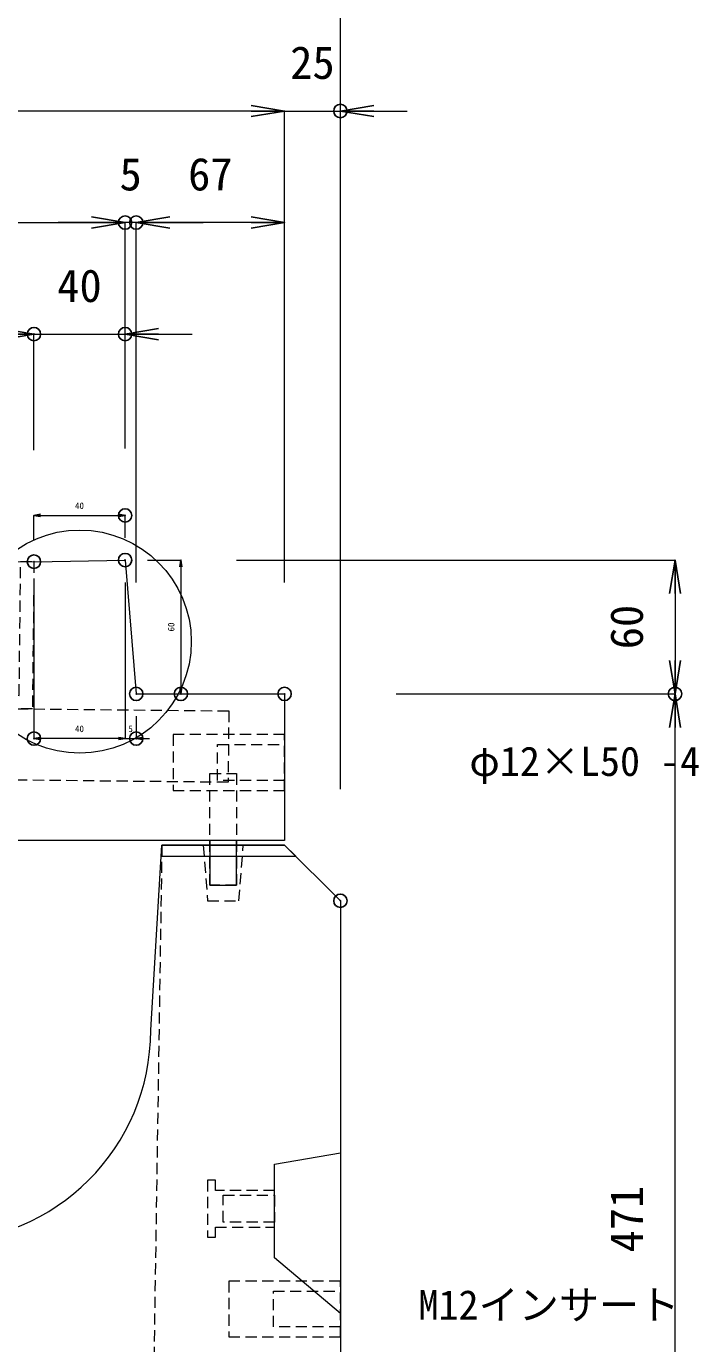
# Model space of a CAD drawing. Units: millimetres, scale not verified. Extents: x -1945 to 4989, y -1420 to 1420.
# Drawn here: x -1152 to -851, y -409 to 181 of the extents above; entities that cross this region are included whole.
import ezdxf
from ezdxf.enums import TextEntityAlignment as Align

# ---------------------------------------------------------------- set-up
doc = ezdxf.new("R2010")
doc.units = ezdxf.units.MM
doc.header["$LTSCALE"] = 10
doc.header["$PDMODE"] = 32
doc.header["$PDSIZE"] = 6
doc.linetypes.add('USER1', pattern=[0.75, 0.5, -0.25])
doc.layers.add('0-0_0', color=7, linetype='Continuous')
doc.layers.add('0-2_DEFPOINTS', color=7, linetype='Continuous')
for name, color, linetype, lineweight in [('0-3_KIJUN', 7, 'USER1', 18), ('0-5_SUNPO_S10', 3, 'Continuous', 18), ('0-6_SUNPO_S2', 3, 'Continuous', 18)]:
    doc.layers.add(name, color=color, linetype=linetype, lineweight=lineweight)
doc.styles.add('ＭＳ ゴシック', font='')
doc.styles.get('ＭＳ ゴシック').set_extended_font_data('MS Gothic')

# ---------------------------------------------------------------- blocks, each defined once
blk = doc.blocks.new('_OPEN')
at = {"layer": '0-0_0'}
blk.add_line((0, 0), (-1, 0), dxfattribs=at)
blk.add_lwpolyline([(-1, 0.1667), (0, 0), (-1, -0.1667)], dxfattribs=at)
blk = doc.blocks.new('D22')
at = {"layer": '0-2_DEFPOINTS'}
for p in [(796, 1463.11), (796, 1361.12), (598.34, 1297.12)]:
    blk.add_point(p, dxfattribs=at)
at = {"layer": '0-5_SUNPO_S10'}
for p, q in [((598.34, 1347.12), (598.34, 1463.11)), ((613.34, 1463.11), (781, 1463.11)), ((796, 1411.12), (796, 1463.11))]:
    blk.add_line(p, q, dxfattribs=at)
at = {"layer": '0-5_SUNPO_S10', "xscale": 15, "yscale": 15, "rotation": 180}
blk.add_blockref('_OPEN', (598.34, 1463.11), dxfattribs=at)
at = {"layer": '0-5_SUNPO_S10', "xscale": 15, "yscale": 15}
blk.add_blockref('_OPEN', (796, 1463.11), dxfattribs=at)
at = {"layer": '0-5_SUNPO_S10', "color": 7, "style": 'ＭＳ ゴシック'}
blk.add_text('198', height=14.66, dxfattribs=at).set_placement((682.17, 1473.11), align=Align.BOTTOM_LEFT)
blk = doc.blocks.new('D24')
at = {"layer": '0-2_DEFPOINTS'}
for p in [(836.84, 1513.11), (836.84, 1361.85), (598.34, 1297.12)]:
    blk.add_point(p, dxfattribs=at)
at = {"layer": '0-5_SUNPO_S10'}
for p, q in [((598.34, 1347.12), (598.34, 1513.11)), ((613.34, 1513.11), (821.84, 1513.11)), ((836.84, 1411.85), (836.84, 1513.11))]:
    blk.add_line(p, q, dxfattribs=at)
at = {"layer": '0-5_SUNPO_S10', "xscale": 15, "yscale": 15, "rotation": 180}
blk.add_blockref('_OPEN', (598.34, 1513.11), dxfattribs=at)
at = {"layer": '0-5_SUNPO_S10', "xscale": 15, "yscale": 15}
blk.add_blockref('_OPEN', (836.84, 1513.11), dxfattribs=at)
at = {"layer": '0-5_SUNPO_S10', "color": 7, "style": 'ＭＳ ゴシック'}
blk.add_text('238', height=14.66, dxfattribs=at).set_placement((702.59, 1523.11), align=Align.BOTTOM_LEFT)
blk = doc.blocks.new('D25')
at = {"layer": '0-2_DEFPOINTS'}
for p in [(933.34, 1563.11), (908.34, 1301.85), (933.34, 1209.11)]:
    blk.add_point(p, dxfattribs=at)
at = {"layer": '0-5_SUNPO_S10'}
for p, q in [((893.34, 1563.11), (878.34, 1563.11)), ((908.34, 1351.85), (908.34, 1563.11)), ((908.34, 1563.11), (933.34, 1563.11)), ((933.34, 1259.11), (933.34, 1563.11)), ((948.34, 1563.11), (963.34, 1563.11))]:
    blk.add_line(p, q, dxfattribs=at)
at = {"layer": '0-5_SUNPO_S10', "xscale": 15, "yscale": 15}
blk.add_blockref('_OPEN', (908.34, 1563.11), dxfattribs=at)
at = {"layer": '0-5_SUNPO_S10', "xscale": 15, "yscale": 15, "rotation": 180}
blk.add_blockref('_OPEN', (933.34, 1563.11), dxfattribs=at)
at = {"layer": '0-5_SUNPO_S10', "color": 7, "style": 'ＭＳ ゴシック'}
blk.add_text('25', height=14.66, dxfattribs=at).set_placement((910.84, 1573.11), align=Align.BOTTOM_LEFT)
blk = doc.blocks.new('D5')
at = {"layer": '0-2_DEFPOINTS'}
for p in [(908.34, 1301.85), (1083.34, 1301.85), (913.34, 831.12)]:
    blk.add_point(p, dxfattribs=at)
at = {"layer": '0-5_SUNPO_S10'}
for p, q in [((958.34, 1301.85), (1083.34, 1301.85)), ((1083.34, 846.12), (1083.34, 1286.85)), ((963.34, 831.12), (1083.34, 831.12))]:
    blk.add_line(p, q, dxfattribs=at)
at = {"layer": '0-5_SUNPO_S10', "xscale": 15, "yscale": 15}
for p, rotation in [((1083.34, 1301.85), 90), ((1083.34, 831.12), 270)]:
    blk.add_blockref('_OPEN', p, dxfattribs=dict(at, rotation=rotation))
at = {"layer": '0-5_SUNPO_S10', "color": 7, "style": 'ＭＳ ゴシック'}
blk.add_text('471', height=14.66, rotation=90, dxfattribs=at).set_placement((1073.34, 1051.48), align=Align.BOTTOM_LEFT)
blk = doc.blocks.new('D20')
at = {"layer": '0-2_DEFPOINTS'}
for p in [(933.34, 1613.11), (573.34, 1209.11), (933.34, 1209.11)]:
    blk.add_point(p, dxfattribs=at)
at = {"layer": '0-5_SUNPO_S10'}
for p, q in [((573.34, 1259.11), (573.34, 1613.11)), ((588.34, 1613.11), (918.34, 1613.11)), ((933.34, 1259.11), (933.34, 1613.11))]:
    blk.add_line(p, q, dxfattribs=at)
at = {"layer": '0-5_SUNPO_S10', "xscale": 15, "yscale": 15, "rotation": 180}
blk.add_blockref('_OPEN', (573.34, 1613.11), dxfattribs=at)
at = {"layer": '0-5_SUNPO_S10', "xscale": 15, "yscale": 15}
blk.add_blockref('_OPEN', (933.34, 1613.11), dxfattribs=at)
at = {"layer": '0-5_SUNPO_S10', "color": 7, "style": 'ＭＳ ゴシック'}
blk.add_text('360', height=14.66, dxfattribs=at).set_placement((738.34, 1623.11), align=Align.BOTTOM_LEFT)
blk = doc.blocks.new('D21')
at = {"layer": '0-2_DEFPOINTS'}
for p in [(836.84, 1463.11), (796, 1361.12), (836.84, 1361.85)]:
    blk.add_point(p, dxfattribs=at)
at = {"layer": '0-5_SUNPO_S10'}
for p, q in [((781, 1463.11), (766, 1463.11)), ((796, 1411.12), (796, 1463.11)), ((796, 1463.11), (836.84, 1463.11)), ((836.84, 1411.85), (836.84, 1463.11)), ((851.84, 1463.11), (866.84, 1463.11))]:
    blk.add_line(p, q, dxfattribs=at)
at = {"layer": '0-5_SUNPO_S10', "xscale": 15, "yscale": 15}
blk.add_blockref('_OPEN', (796, 1463.11), dxfattribs=at)
at = {"layer": '0-5_SUNPO_S10', "xscale": 15, "yscale": 15, "rotation": 180}
blk.add_blockref('_OPEN', (836.84, 1463.11), dxfattribs=at)
at = {"layer": '0-5_SUNPO_S10', "color": 7, "style": 'ＭＳ ゴシック'}
blk.add_text('40', height=14.66, dxfattribs=at).set_placement((806.42, 1473.11), align=Align.BOTTOM_LEFT)
blk = doc.blocks.new('M16_insert_dan')
at = {"layer": '0-3_KIJUN', "color": 3}
for points in [[(0, -12.5), (-50, -12.5), (-50, 12.5), (0, 12.5)], [(0, 8), (-30, 8), (-30, -8), (0, -8)]]:
    blk.add_lwpolyline(points, close=True, dxfattribs=at)
blk = doc.blocks.new('D36')
at = {"layer": '0-2_DEFPOINTS'}
for p in [(836.84, 1513.11), (836.84, 1361.85), (841.84, 1301.85)]:
    blk.add_point(p, dxfattribs=at)
at = {"layer": '0-5_SUNPO_S10'}
for p, q in [((821.84, 1513.11), (806.84, 1513.11)), ((836.84, 1411.85), (836.84, 1513.11)), ((841.84, 1513.11), (836.84, 1513.11)), ((841.84, 1351.85), (841.84, 1513.11)), ((856.84, 1513.11), (871.84, 1513.11))]:
    blk.add_line(p, q, dxfattribs=at)
at = {"layer": '0-5_SUNPO_S10', "xscale": 15, "yscale": 15}
blk.add_blockref('_OPEN', (836.84, 1513.11), dxfattribs=at)
at = {"layer": '0-5_SUNPO_S10', "xscale": 15, "yscale": 15, "rotation": 180}
blk.add_blockref('_OPEN', (841.84, 1513.11), dxfattribs=at)
at = {"layer": '0-5_SUNPO_S10', "color": 7, "style": 'ＭＳ ゴシック'}
blk.add_text('5', height=14.66, dxfattribs=at).set_placement((834.34, 1523.11), align=Align.BOTTOM_LEFT)
blk = doc.blocks.new('D37')
at = {"layer": '0-2_DEFPOINTS'}
for p in [(841.84, 1513.11), (841.84, 1301.85), (908.34, 1301.85)]:
    blk.add_point(p, dxfattribs=at)
at = {"layer": '0-5_SUNPO_S10'}
for p, q in [((841.84, 1351.85), (841.84, 1513.11)), ((893.34, 1513.11), (856.84, 1513.11)), ((908.34, 1351.85), (908.34, 1513.11))]:
    blk.add_line(p, q, dxfattribs=at)
at = {"layer": '0-5_SUNPO_S10', "xscale": 15, "yscale": 15, "rotation": 180}
blk.add_blockref('_OPEN', (841.84, 1513.11), dxfattribs=at)
at = {"layer": '0-5_SUNPO_S10', "xscale": 15, "yscale": 15}
blk.add_blockref('_OPEN', (908.34, 1513.11), dxfattribs=at)
at = {"layer": '0-5_SUNPO_S10', "color": 7, "style": 'ＭＳ ゴシック'}
blk.add_text('67', height=14.66, dxfattribs=at).set_placement((865.09, 1523.11), align=Align.BOTTOM_LEFT)
blk = doc.blocks.new('D38')
at = {"layer": '0-2_DEFPOINTS'}
for p in [(598.34, 1563.11), (908.34, 1301.85), (598.34, 1297.12)]:
    blk.add_point(p, dxfattribs=at)
at = {"layer": '0-5_SUNPO_S10'}
for p, q in [((598.34, 1347.12), (598.34, 1563.11)), ((893.34, 1563.11), (613.34, 1563.11)), ((908.34, 1351.85), (908.34, 1563.11))]:
    blk.add_line(p, q, dxfattribs=at)
at = {"layer": '0-5_SUNPO_S10', "xscale": 15, "yscale": 15, "rotation": 180}
blk.add_blockref('_OPEN', (598.34, 1563.11), dxfattribs=at)
at = {"layer": '0-5_SUNPO_S10', "xscale": 15, "yscale": 15}
blk.add_blockref('_OPEN', (908.34, 1563.11), dxfattribs=at)
at = {"layer": '0-5_SUNPO_S10', "color": 7, "style": 'ＭＳ ゴシック'}
blk.add_text('310', height=14.66, dxfattribs=at).set_placement((738.34, 1573.11), align=Align.BOTTOM_LEFT)
blk = doc.blocks.new('D39')
at = {"layer": '0-2_DEFPOINTS'}
for p in [(836.84, 1381.85), (796, 1361.12), (836.84, 1361.85)]:
    blk.add_point(p, dxfattribs=at)
at = {"layer": '0-6_SUNPO_S2'}
for p, q in [((796, 1371.12), (796, 1381.85)), ((799, 1381.85), (833.84, 1381.85)), ((836.84, 1371.85), (836.84, 1381.85))]:
    blk.add_line(p, q, dxfattribs=at)
at = {"layer": '0-6_SUNPO_S2', "xscale": 3, "yscale": 3, "rotation": 180}
blk.add_blockref('_OPEN', (796, 1381.85), dxfattribs=at)
at = {"layer": '0-6_SUNPO_S2', "xscale": 3, "yscale": 3}
blk.add_blockref('_OPEN', (836.84, 1381.85), dxfattribs=at)
at = {"layer": '0-6_SUNPO_S2', "color": 7, "style": 'ＭＳ ゴシック'}
blk.add_text('40', height=2.933, dxfattribs=at).set_placement((814.42, 1383.85), align=Align.BOTTOM_LEFT)
blk = doc.blocks.new('D40')
at = {"layer": '0-2_DEFPOINTS'}
for p in [(836.84, 1361.85), (841.84, 1301.85), (861.84, 1301.85)]:
    blk.add_point(p, dxfattribs=at)
at = {"layer": '0-6_SUNPO_S2'}
for p, q in [((846.84, 1361.85), (861.84, 1361.85)), ((861.84, 1358.85), (861.84, 1304.85)), ((851.84, 1301.85), (861.84, 1301.85))]:
    blk.add_line(p, q, dxfattribs=at)
at = {"layer": '0-6_SUNPO_S2', "xscale": 3, "yscale": 3}
for p, rotation in [((861.84, 1361.85), 90), ((861.84, 1301.85), 270)]:
    blk.add_blockref('_OPEN', p, dxfattribs=dict(at, rotation=rotation))
at = {"layer": '0-6_SUNPO_S2', "color": 7, "style": 'ＭＳ ゴシック'}
blk.add_text('60', height=2.933, rotation=90, dxfattribs=at).set_placement((859.84, 1329.85), align=Align.BOTTOM_LEFT)
blk = doc.blocks.new('D41')
at = {"layer": '0-2_DEFPOINTS'}
for p in [(836.84, 1361.85), (841.84, 1301.85), (841.84, 1281.85)]:
    blk.add_point(p, dxfattribs=at)
at = {"layer": '0-6_SUNPO_S2'}
for p, q in [((836.84, 1351.85), (836.84, 1281.85)), ((841.84, 1291.85), (841.84, 1281.85)), ((833.84, 1281.85), (830.84, 1281.85)), ((836.84, 1281.85), (841.84, 1281.85)), ((844.84, 1281.85), (847.84, 1281.85))]:
    blk.add_line(p, q, dxfattribs=at)
at = {"layer": '0-6_SUNPO_S2', "xscale": 3, "yscale": 3}
blk.add_blockref('_OPEN', (836.84, 1281.85), dxfattribs=at)
at = {"layer": '0-6_SUNPO_S2', "xscale": 3, "yscale": 3, "rotation": 180}
blk.add_blockref('_OPEN', (841.84, 1281.85), dxfattribs=at)
at = {"layer": '0-6_SUNPO_S2', "color": 7, "style": 'ＭＳ ゴシック'}
blk.add_text('5', height=2.93, dxfattribs=at).set_placement((838.34, 1283.85), align=Align.BOTTOM_LEFT)
blk = doc.blocks.new('D42')
at = {"layer": '0-2_DEFPOINTS'}
for p in [(796, 1361.12), (836.84, 1361.85), (796, 1281.85)]:
    blk.add_point(p, dxfattribs=at)
at = {"layer": '0-6_SUNPO_S2'}
for p, q in [((796, 1351.12), (796, 1281.85)), ((836.84, 1351.85), (836.84, 1281.85)), ((833.84, 1281.85), (799, 1281.85))]:
    blk.add_line(p, q, dxfattribs=at)
at = {"layer": '0-6_SUNPO_S2', "xscale": 3, "yscale": 3, "rotation": 180}
blk.add_blockref('_OPEN', (796, 1281.85), dxfattribs=at)
at = {"layer": '0-6_SUNPO_S2', "xscale": 3, "yscale": 3}
blk.add_blockref('_OPEN', (836.84, 1281.85), dxfattribs=at)
at = {"layer": '0-6_SUNPO_S2', "color": 7, "style": 'ＭＳ ゴシック'}
blk.add_text('40', height=2.933, dxfattribs=at).set_placement((814.42, 1283.85), align=Align.BOTTOM_LEFT)
blk = doc.blocks.new('D43')
at = {"layer": '0-2_DEFPOINTS'}
for p in [(836.84, 1361.85), (908.34, 1301.85), (1083.34, 1301.85)]:
    blk.add_point(p, dxfattribs=at)
at = {"layer": '0-5_SUNPO_S10'}
for p, q in [((886.84, 1361.85), (1083.34, 1361.85)), ((1083.34, 1346.85), (1083.34, 1316.85)), ((958.34, 1301.85), (1083.34, 1301.85))]:
    blk.add_line(p, q, dxfattribs=at)
at = {"layer": '0-5_SUNPO_S10', "xscale": 15, "yscale": 15}
for p, rotation in [((1083.34, 1361.85), 90), ((1083.34, 1301.85), 270)]:
    blk.add_blockref('_OPEN', p, dxfattribs=dict(at, rotation=rotation))
at = {"layer": '0-5_SUNPO_S10', "color": 7, "style": 'ＭＳ ゴシック'}
blk.add_text('60', height=14.66, rotation=90, dxfattribs=at).set_placement((1073.34, 1321.85), align=Align.BOTTOM_LEFT)

msp = doc.modelspace()

# ---------------------------------------------------------------- linework, layer by layer
at = {"layer": '0-3_KIJUN'}
for points in [[(-1155.61, -118.82), (-1155, -58.82), (-1149, -58.88), (-1149.67, -124.88), (-1346.66, -122.88), (-1345.99, -56.89), (-1339.99, -56.95), (-1340.6, -116.95)], [(-1321.66, -123.14), (-1061.67, -125.77), (-1062, -157.77), (-1321.99, -155.14)], [(-1070.16, -153.89), (-1058.16, -153.89), (-1058.16, -203.89), (-1070.16, -203.89)], [(-1055.16, -185.89), (-1073.16, -185.89), (-1071.16, -210.89), (-1057.16, -210.89)], [(-1041.16, -357.11), (-1041.16, -340.66), (-1067.66, -340.66), (-1067.66, -336.13), (-1071.16, -336.13), (-1071.16, -361.63), (-1067.66, -361.63), (-1067.66, -357.11)], [(-1041.16, -342.88), (-1041.16, -354.88), (-1064.16, -354.88), (-1064.16, -342.88)]]:
    msp.add_lwpolyline(points, close=True, dxfattribs=at)
at = {"layer": '0-3_KIJUN', "linetype": 'Continuous'}
for points in [[(-1346.66, -183.89), (-1346.66, -122.88), (-1345.99, -56.89), (-1149, -58.88), (-1108.16, -58.15), (-1103.16, -118.15), (-1036.66, -118.15), (-1036.66, -183.89)], [(-1036.66, -185.89), (-1091.66, -185.89), (-1091.96, -190.88), (-1031.66, -190.88)], [(-1058.16, -183.89), (-1070.16, -183.89), (-1070.16, -203.89), (-1058.16, -203.89)], [(-1041.16, -328.88), (-1011.66, -323.88), (-1011.66, -395.88), (-1041.16, -370.88)]]:
    msp.add_lwpolyline(points, close=True, dxfattribs=at)
at = {"layer": '0-3_KIJUN'}
msp.add_lwpolyline([(-1091.66, -185.89), (-1096.66, -508.88), (-1286.66, -508.88), (-1291.66, -185.89)], dxfattribs=at)
at = {"layer": '0-3_KIJUN', "linetype": 'Continuous'}
msp.add_lwpolyline([(-1096.66, -268.88), (-1091.66, -185.89), (-1036.66, -185.89), (-1011.66, -210.89), (-1011.66, -568.88), (-1031.66, -588.88)], dxfattribs=at)
msp.add_arc((-1191.66, -268.88), 95, 180, 0, dxfattribs=at)
at = {"layer": '0-5_SUNPO_S10'}
msp.add_circle((-1128.47, -94.7), 50, dxfattribs=at)

# ---------------------------------------------------------------- block references
at = {"layer": '0-3_KIJUN', "xscale": -1, "rotation": 180}
for p in [(-1036.66, -148.89), (-1011.66, -393.88)]:
    msp.add_blockref('M16_insert_dan', p, dxfattribs=at)
at = {"layer": '0-5_SUNPO_S10'}
for name in ['D20', 'D38', 'D25', 'D24', 'D36', 'D37', 'D22', 'D21', 'D43', 'D5']:
    msp.add_blockref(name, (-1945, -1420), dxfattribs=at)
at = {"layer": '0-6_SUNPO_S2'}
for name in ['D39', 'D42', 'D41', 'D40']:
    msp.add_blockref(name, (-1945, -1420), dxfattribs=at)

# ---------------------------------------------------------------- texts
at = {"layer": '0-5_SUNPO_S10', "color": 7, "style": 'ＭＳ ゴシック'}
for s, p in [('φ12×L50 -4', (-953.85, -158.89)), ('M12インサート', (-976.68, -402.54)), ('M12インサート', (-976.68, -402.54))]:
    msp.add_text(s, height=13.2, dxfattribs=at).set_placement(p, align=Align.BOTTOM_LEFT)

doc.saveas('drawing.dxf')
